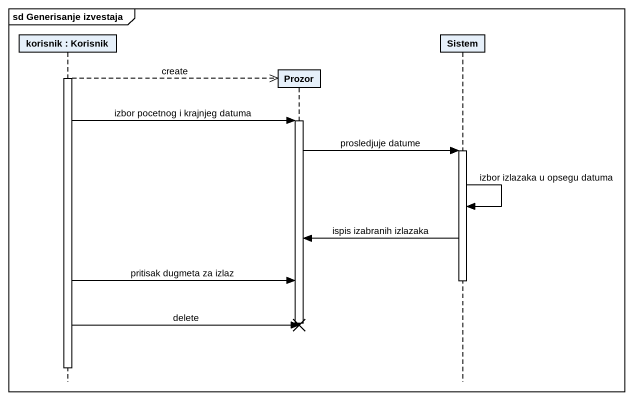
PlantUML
@startuml
mainframe sd Generisanje izvestaja
hide footbox
participant "korisnik : Korisnik" as korisnik
participant Prozor
participant Sistem

activate korisnik
korisnik -->> Prozor ** : create
korisnik -> Prozor : izbor pocetnog i krajnjeg datuma
activate Prozor
Prozor -> Sistem : prosledjuje datume
activate Sistem
Sistem -> Sistem : izbor izlazaka u opsegu datuma
Sistem -> Prozor : ispis izabranih izlazaka
korisnik -> Prozor : pritisak dugmeta za izlaz
deactivate Sistem
deactivate Prozor
korisnik -> Prozor !! : delete
deactivate korisnik
@enduml
